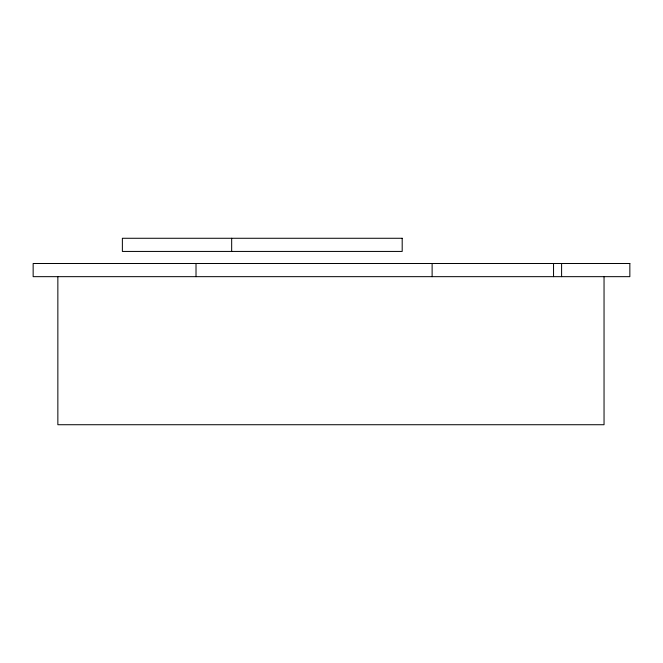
<?xml version="1.0" encoding="UTF-8"?>
<svg xmlns="http://www.w3.org/2000/svg" width="663" height="663" viewBox="0 0 663 663"><rect width="100%" height="100%" fill="white"/><g stroke="black" fill="none" stroke-linecap="round" stroke-linejoin="round"><path stroke-width="0.99" d="M604.043 276.662L604.043 424.726L57.855 424.726L57.855 276.662M561.594 263.501L561.594 276.662M553.539 263.501L553.539 276.662M432.119 263.501L432.119 276.662M231.669 238.274L231.669 251.434M196.016 263.501L196.016 276.662M402.192 238.274L122.373 238.274L122.373 251.434L402.192 251.434L402.192 238.274M629.85 263.501L33.15 263.501L33.15 276.662L629.85 276.662L629.85 263.501"/></g></svg>
